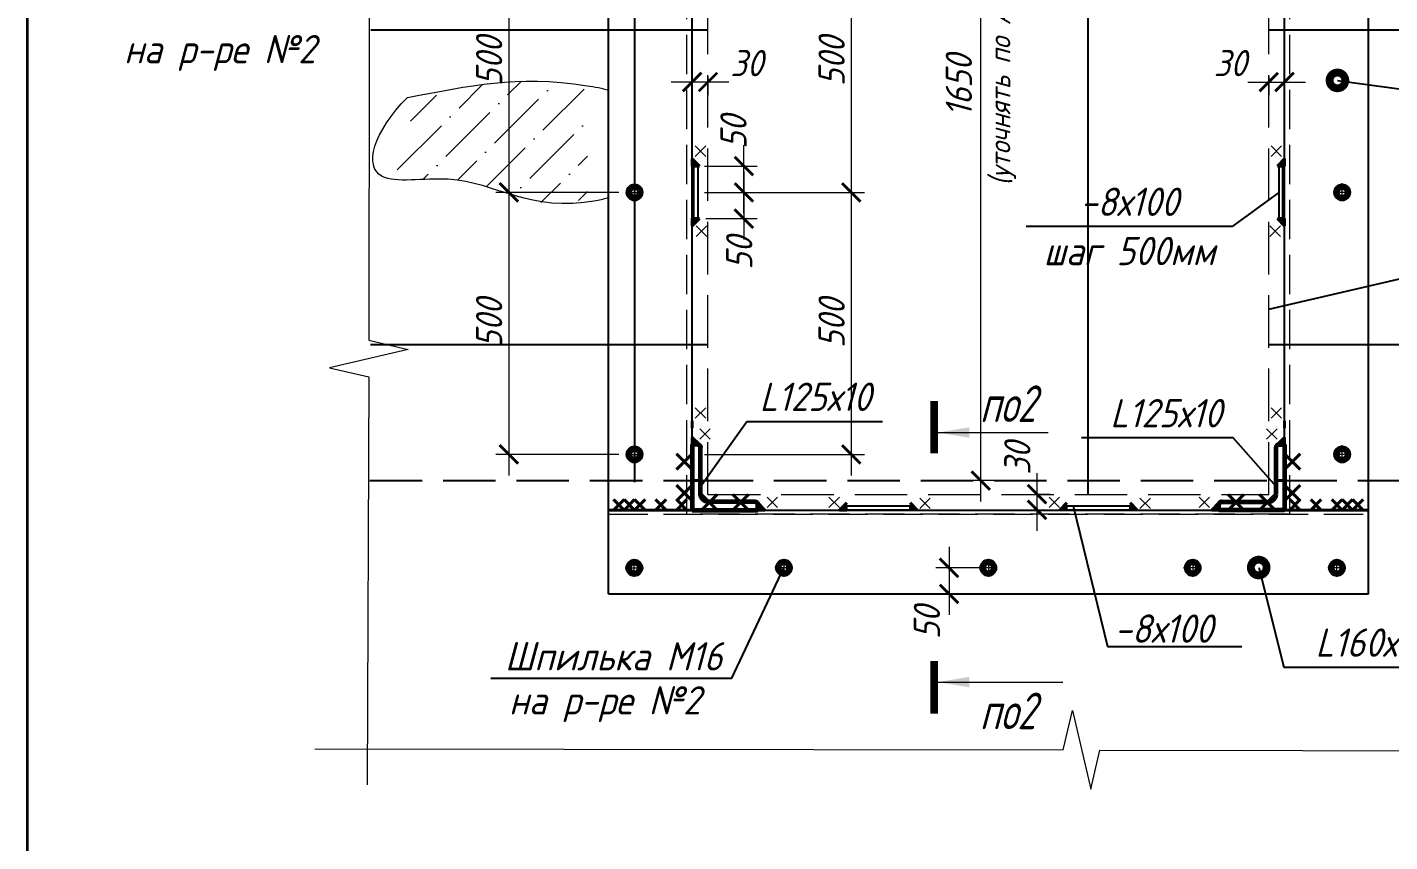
# Model space of a CAD drawing. Header units: millimetres. Extents: x 2058191 to 2089933, y 116142 to 208453.
# Drawn here: x 2070344 to 2072944, y 178487 to 180041 of the extents above; entities that cross this region are included whole.
import ezdxf
from ezdxf.enums import TextEntityAlignment as Align

# ---------------------------------------------------------------- set-up
doc = ezdxf.new("R2010")
doc.units = ezdxf.units.MM
doc.linetypes.add('ГОСТ 2.303 4', pattern=[7, 5, -2, 0])
doc.linetypes.add('осеваяX2', pattern=[4, 2.5, -0.5, 0.5, -0.5])
doc.layers.get('Defpoints').update_dxf_attribs({"color": 255})
for name, color, linetype, lineweight in [('1Стены', 252, 'Continuous', 25), ('Оси', 165, 'осеваяX2', 13), ('Размер', 7, 'Continuous', 13), ('размеры', 7, 'Continuous', 9), ('сварка', 156, 'Continuous', 9), ('Стены', 184, 'Continuous', 40), ('штриховка кирпич', 42, 'Continuous', 5)]:
    doc.layers.add(name, color=color, linetype=linetype, lineweight=lineweight)
doc.layers.add('CS_UNPLOTTED', color=254, linetype='Continuous', plot=False)
doc.layers.add('металл', color=124, linetype='Continuous')
doc.layers.add('Текст', color=7, linetype='Continuous')
doc.styles.add('GOST', font='', dxfattribs={"width": 0.8, "oblique": 10})
doc.styles.add('GOST 2.304', font='CS_Gost2304.shx', dxfattribs={"width": 0.6, "oblique": 15})
doc.styles.add('GOST 2.304_new', font='isocpeur.ttf', dxfattribs={"width": 0.9, "oblique": 15})
doc.styles.get('GOST').set_extended_font_data('GOST type A')
doc.dimstyles.new('SPDS', dxfattribs={"dimscale": 25, "dimtxt": 2.5, "dimasz": 1.77, "dimexe": 1.25, "dimexo": 0.625, "dimtad": 1, "dimdec": 0, "dimrnd": 0.001, "dimtxsty": 'GOST 2.304_new', "dimblk": 'ARCHTICK', "dimcen": 2.5, "dimdle": 2, "dimclrt": 256, "dimazin": 2, "dimtfac": 0.75, "dimtdec": 0, "dimtmove": 1, "dimatfit": 3, "dimfxl": 0, "dimtolj": 1, "dimlwd": 9, "dimlwe": 9, "dimarcsym": 0})
doc.dimstyles.new('SPDS 1_20', dxfattribs={"dimscale": 20, "dimtxt": 2.5, "dimasz": 1.77, "dimexe": 1.25, "dimexo": 0.625, "dimtad": 1, "dimdec": 0, "dimrnd": 0.001, "dimtxsty": 'GOST 2.304_new', "dimblk": 'ARCHTICK', "dimcen": 2.5, "dimdle": 2, "dimclrt": 256, "dimadec": 0, "dimazin": 2, "dimtfac": 0.75, "dimtdec": 0, "dimtmove": 1, "dimatfit": 3, "dimfxl": 0, "dimtolj": 1, "dimlwd": 9, "dimlwe": 9, "dimarcsym": 0})

# ---------------------------------------------------------------- blocks, each defined once
blk = doc.blocks.new('м16')
at = {"layer": 'металл', "lineweight": 30, "ltscale": 20}
for p, q in [((-11, 6.4), (0, 12.7)), ((-11, -6.4), (-11, 6.4)), ((0, 12.7), (11, 6.4)), ((11, 6.4), (11, -6.4)), ((0, -12.7), (-11, -6.4)), ((11, -6.4), (0, -12.7))]:
    blk.add_line(p, q, dxfattribs=at)
blk.add_circle((0, 0), 15, dxfattribs=at)
for radius, start, end in [(10.4, 0, 180), (10.4, 180, 0), (6.92, 0, 180), (6.92, 180, 0)]:
    blk.add_arc((0, 0), radius, start, end, dxfattribs=at)
at = {"layer": 'металл', "linetype": 'Continuous', "lineweight": 25, "ltscale": 20}
blk.add_arc((0, 0), 8, 255, 165, dxfattribs=at)
at = {"layer": 'Оси', "ltscale": 20}
for p, q in [((17, 0), (-17.3, 0)), ((0, 17.3), (0, -17.3))]:
    blk.add_line(p, q, dxfattribs=at)
blk = doc.blocks.new('_ArchTick')
at = {"color": 0, "linetype": 'ByBlock', "const_width": 0.15}
blk.add_lwpolyline([(-0.5, -0.5), (0.5, 0.5)], dxfattribs=at)
blk = doc.blocks.new('*D64')
at = {"layer": 'Defpoints', "color": 0, "lineweight": 20, "ltscale": 20, "transparency": 16777216}
for p in [(2071613, 179960.4), (2071613, 179936.8), (2071643, 179960.4)]:
    blk.add_point(p, dxfattribs=at)
at = {"layer": 'Размер', "color": 0, "lineweight": 9, "ltscale": 20, "transparency": 16777216}
for p, q in [((2071683, 179936.8), (2071573, 179936.8)), ((2071613, 179947.9), (2071613, 179911.8)), ((2071643, 179947.9), (2071643, 179911.8))]:
    blk.add_line(p, q, dxfattribs=at)
at = {"layer": 'Размер', "color": 0, "lineweight": 9, "ltscale": 20, "transparency": 16777216, "xscale": 35.4, "yscale": 35.4, "zscale": 35.4}
for p, rotation in [((2071613, 179936.8), 179.9999999995553), ((2071643, 179936.8), 359.9999999995553)]:
    blk.add_blockref('_ArchTick', p, dxfattribs=dict(at, rotation=rotation))
at = {"layer": 'Размер', "ltscale": 20, "transparency": 16777216, "insert": (2071716.8, 179972.9), "char_height": 50, "attachment_point": 5, "style": 'GOST 2.304_new'}
blk.add_mtext('\\A1;30', dxfattribs=at)
blk = doc.blocks.new('свар')
at = {"layer": 'сварка', "color": 0, "linetype": 'Continuous', "ltscale": 10}
for p, q in [((10, 10), (-10, -10)), ((-10, 10), (10, -10))]:
    blk.add_line(p, q, dxfattribs=at)
blk = doc.blocks.new('*D65')
at = {"layer": 'Defpoints', "color": 0, "lineweight": 20, "ltscale": 20, "transparency": 16777216}
for p in [(2072713, 179960.4), (2072743, 179960.4), (2072743, 179936.8)]:
    blk.add_point(p, dxfattribs=at)
at = {"layer": 'Размер', "color": 0, "lineweight": 9, "ltscale": 20, "transparency": 16777216}
for p, q in [((2072673, 179936.8), (2072783, 179936.8)), ((2072713, 179947.9), (2072713, 179911.8)), ((2072743, 179947.9), (2072743, 179911.8))]:
    blk.add_line(p, q, dxfattribs=at)
at = {"layer": 'Размер', "color": 0, "lineweight": 9, "ltscale": 20, "transparency": 16777216, "xscale": 35.4, "yscale": 35.4, "zscale": 35.4, "rotation": 180}
blk.add_blockref('_ArchTick', (2072713, 179936.8), dxfattribs=at)
at = {"layer": 'Размер', "color": 0, "lineweight": 9, "ltscale": 20, "transparency": 16777216, "xscale": 35.4, "yscale": 35.4, "zscale": 35.4}
blk.add_blockref('_ArchTick', (2072743, 179936.8), dxfattribs=at)
at = {"layer": 'Размер', "ltscale": 20, "transparency": 16777216, "insert": (2072639.2, 179972.9), "char_height": 50, "attachment_point": 5, "style": 'GOST 2.304_new'}
blk.add_mtext('\\A1;30', dxfattribs=at)
blk = doc.blocks.new('*D67')
at = {"layer": 'Defpoints', "color": 0, "lineweight": 20, "ltscale": 20, "transparency": 16777216}
for p in [(2071624, 180226.2), (2071624, 179726.2), (2071916.4, 179726.2)]:
    blk.add_point(p, dxfattribs=at)
at = {"layer": 'Размер', "color": 0, "lineweight": 9, "ltscale": 20, "transparency": 16777216}
for p, q in [((2071916.4, 180266.2), (2071916.4, 179686.2)), ((2071636.5, 180226.2), (2071941.4, 180226.2)), ((2071636.5, 179726.2), (2071941.4, 179726.2))]:
    blk.add_line(p, q, dxfattribs=at)
at = {"layer": 'Размер', "color": 0, "lineweight": 9, "ltscale": 20, "transparency": 16777216, "xscale": 35.4, "yscale": 35.4, "zscale": 35.4}
for p, rotation in [((2071916.4, 180226.2), 90), ((2071916.4, 179726.2), 270)]:
    blk.add_blockref('_ArchTick', p, dxfattribs=dict(at, rotation=rotation))
at = {"layer": 'Размер', "ltscale": 20, "transparency": 16777216, "insert": (2071878.9, 179976.2), "char_height": 50, "attachment_point": 5, "rotation": 90, "style": 'GOST 2.304_new'}
blk.add_mtext('\\A1;500', dxfattribs=at)
blk = doc.blocks.new('*D68')
at = {"layer": 'Defpoints', "color": 0, "lineweight": 20, "ltscale": 20, "transparency": 16777216}
for p in [(2071624, 179776.2), (2071711.6, 179776.2), (2071636.5, 179726.2)]:
    blk.add_point(p, dxfattribs=at)
at = {"layer": 'Размер', "color": 0, "lineweight": 9, "ltscale": 20, "transparency": 16777216}
for p, q in [((2071711.6, 179686.2), (2071711.6, 179816.2)), ((2071636.5, 179776.2), (2071736.6, 179776.2)), ((2071649, 179726.2), (2071736.6, 179726.2))]:
    blk.add_line(p, q, dxfattribs=at)
at = {"layer": 'Размер', "color": 0, "lineweight": 9, "ltscale": 20, "transparency": 16777216, "xscale": 35.4, "yscale": 35.4, "zscale": 35.4}
for p, rotation in [((2071711.6, 179776.2), 90), ((2071711.6, 179726.2), 270)]:
    blk.add_blockref('_ArchTick', p, dxfattribs=dict(at, rotation=rotation))
at = {"layer": 'Размер', "ltscale": 20, "transparency": 16777216, "insert": (2071691.7, 179841.1), "char_height": 50, "attachment_point": 5, "rotation": 90, "style": 'GOST 2.304_new'}
blk.add_mtext('\\A1;50', dxfattribs=at)
blk = doc.blocks.new('*D69')
at = {"layer": 'Defpoints', "color": 0, "lineweight": 20, "ltscale": 20, "transparency": 16777216}
for p in [(2071636.5, 179726.2), (2071626.6, 179676.1), (2071711.6, 179676.1)]:
    blk.add_point(p, dxfattribs=at)
at = {"layer": 'Размер', "color": 0, "lineweight": 9, "ltscale": 20, "transparency": 16777216}
for p, q in [((2071711.6, 179766.2), (2071711.6, 179636.1)), ((2071649, 179726.2), (2071736.6, 179726.2)), ((2071639.1, 179676.1), (2071736.6, 179676.1))]:
    blk.add_line(p, q, dxfattribs=at)
at = {"layer": 'Размер', "color": 0, "lineweight": 9, "ltscale": 20, "transparency": 16777216, "xscale": 35.4, "yscale": 35.4, "zscale": 35.4}
for p, rotation in [((2071711.6, 179726.2), 90), ((2071711.6, 179676.1), 270)]:
    blk.add_blockref('_ArchTick', p, dxfattribs=dict(at, rotation=rotation))
at = {"layer": 'Размер', "ltscale": 20, "transparency": 16777216, "insert": (2071702.7, 179610.3), "char_height": 50, "attachment_point": 5, "rotation": 90, "style": 'GOST 2.304_new'}
blk.add_mtext('\\A1;50', dxfattribs=at)
blk = doc.blocks.new('*D71')
at = {"layer": 'Defpoints', "color": 0, "lineweight": 20, "ltscale": 20, "transparency": 16777216}
for p in [(2071624, 179726.2), (2071624, 179226.2), (2071916.4, 179226.2)]:
    blk.add_point(p, dxfattribs=at)
at = {"layer": 'Размер', "color": 0, "lineweight": 9, "ltscale": 20, "transparency": 16777216}
for p, q in [((2071916.4, 179766.2), (2071916.4, 179186.2)), ((2071636.5, 179726.2), (2071941.4, 179726.2)), ((2071636.5, 179226.2), (2071941.4, 179226.2))]:
    blk.add_line(p, q, dxfattribs=at)
at = {"layer": 'Размер', "color": 0, "lineweight": 9, "ltscale": 20, "transparency": 16777216, "xscale": 35.4, "yscale": 35.4, "zscale": 35.4}
for p, rotation in [((2071916.4, 179726.2), 90), ((2071916.4, 179226.2), 270)]:
    blk.add_blockref('_ArchTick', p, dxfattribs=dict(at, rotation=rotation))
at = {"layer": 'Размер', "ltscale": 20, "transparency": 16777216, "insert": (2071878.9, 179476.2), "char_height": 50, "attachment_point": 5, "rotation": 90, "style": 'GOST 2.304_new'}
blk.add_mtext('\\A1;500', dxfattribs=at)
blk = doc.blocks.new('*D72')
at = {"layer": 'Defpoints', "color": 0, "lineweight": 20, "ltscale": 20, "transparency": 16777216}
for p in [(2072260.6, 179150.3), (2072270.8, 179150.3), (2072260.6, 179120.3)]:
    blk.add_point(p, dxfattribs=at)
at = {"layer": 'Размер', "color": 0, "lineweight": 9, "ltscale": 20, "transparency": 16777216}
for p, q in [((2072270.8, 179080.3), (2072270.8, 179190.3)), ((2072273.1, 179150.3), (2072295.8, 179150.3)), ((2072273.1, 179120.3), (2072295.8, 179120.3))]:
    blk.add_line(p, q, dxfattribs=at)
at = {"layer": 'Размер', "color": 0, "lineweight": 9, "ltscale": 20, "transparency": 16777216, "xscale": 35.4, "yscale": 35.4, "zscale": 35.4}
for p, rotation in [((2072270.8, 179150.3), 90), ((2072270.8, 179120.3), 270)]:
    blk.add_blockref('_ArchTick', p, dxfattribs=dict(at, rotation=rotation))
at = {"layer": 'Размер', "ltscale": 20, "transparency": 16777216, "insert": (2072233.3, 179218.6), "char_height": 50, "attachment_point": 5, "rotation": 90, "style": 'GOST 2.304_new'}
blk.add_mtext('\\A1;30', dxfattribs=at)
blk = doc.blocks.new('*D79')
at = {"layer": 'Defpoints', "color": 0, "lineweight": 20, "ltscale": 20, "transparency": 16777216}
for p in [(2072163.5, 180826.2), (2072217.4, 180826.2), (2072217.4, 179176.2)]:
    blk.add_point(p, dxfattribs=at)
at = {"layer": 'Размер', "color": 0, "lineweight": 9, "ltscale": 20, "transparency": 16777216}
for p, q in [((2072163.5, 179136.2), (2072163.5, 180866.2)), ((2072204.9, 180826.2), (2072138.5, 180826.2)), ((2072204.9, 179176.2), (2072138.5, 179176.2))]:
    blk.add_line(p, q, dxfattribs=at)
at = {"layer": 'Размер', "color": 0, "lineweight": 9, "ltscale": 20, "transparency": 16777216, "xscale": 35.4, "yscale": 35.4, "zscale": 35.4}
for p, rotation in [((2072163.5, 180826.2), 90), ((2072163.5, 179176.2), 270)]:
    blk.add_blockref('_ArchTick', p, dxfattribs=dict(at, rotation=rotation))
at = {"layer": 'Размер', "ltscale": 20, "transparency": 16777216, "insert": (2072163.8, 179929.9), "char_height": 50, "width": 670.583, "attachment_point": 5, "rotation": 90, "style": 'GOST 2.304_new'}
blk.add_mtext('\\A1;1650 \\P{\\H0.8x;(уточнять по АР)}', dxfattribs=at)
blk = doc.blocks.new('*D84')
at = {"layer": 'Defpoints', "color": 0, "lineweight": 20, "ltscale": 20, "transparency": 16777216}
for p in [(2071485.7, 180226.2), (2071263, 179726.2), (2071485.7, 179726.2)]:
    blk.add_point(p, dxfattribs=at)
at = {"layer": 'размеры', "color": 0, "lineweight": 9, "ltscale": 20, "transparency": 16777216}
for p, q in [((2071263, 180266.2), (2071263, 179686.2)), ((2071473.2, 180226.2), (2071238, 180226.2)), ((2071473.2, 179726.2), (2071238, 179726.2))]:
    blk.add_line(p, q, dxfattribs=at)
at = {"layer": 'размеры', "color": 0, "lineweight": 9, "ltscale": 20, "transparency": 16777216, "xscale": 35.4, "yscale": 35.4, "zscale": 35.4}
for p, rotation in [((2071263, 180226.2), 90), ((2071263, 179726.2), 270)]:
    blk.add_blockref('_ArchTick', p, dxfattribs=dict(at, rotation=rotation))
at = {"layer": 'размеры', "ltscale": 20, "transparency": 16777216, "insert": (2071225.5, 179976.2), "char_height": 50, "attachment_point": 5, "rotation": 90, "style": 'GOST 2.304_new'}
blk.add_mtext('\\A1;500', dxfattribs=at)
blk = doc.blocks.new('*D85')
at = {"layer": 'Defpoints', "color": 0, "lineweight": 20, "ltscale": 20, "transparency": 16777216}
for p in [(2071485.7, 179726.2), (2071263, 179226.2), (2071485.7, 179226.2)]:
    blk.add_point(p, dxfattribs=at)
at = {"layer": 'размеры', "color": 0, "lineweight": 9, "ltscale": 20, "transparency": 16777216}
for p, q in [((2071263, 179766.2), (2071263, 179186.2)), ((2071473.2, 179726.2), (2071238, 179726.2)), ((2071473.2, 179226.2), (2071238, 179226.2))]:
    blk.add_line(p, q, dxfattribs=at)
at = {"layer": 'размеры', "color": 0, "lineweight": 9, "ltscale": 20, "transparency": 16777216, "xscale": 35.4, "yscale": 35.4, "zscale": 35.4}
for p, rotation in [((2071263, 179726.2), 90), ((2071263, 179226.2), 270)]:
    blk.add_blockref('_ArchTick', p, dxfattribs=dict(at, rotation=rotation))
at = {"layer": 'размеры', "ltscale": 20, "transparency": 16777216, "insert": (2071225.5, 179476.2), "char_height": 50, "attachment_point": 5, "rotation": 90, "style": 'GOST 2.304_new'}
blk.add_mtext('\\A1;500', dxfattribs=at)
blk = doc.blocks.new('*U8')
at = {"color": 137, "lineweight": 35, "ltscale": 10}
blk.add_line((20, 415), (20, 5), dxfattribs=at)
at = {"color": 44, "lineweight": 13, "style": 'GOST', "oblique": 10, "width": 0.8}
for tag in ['ФОРМАТВЕРТ', 'ФОРМАТГОРИЗ']:
    blk.add_attdef(tag, (542.98, 1.6), '', height=2, dxfattribs=at)
blk = doc.blocks.new('*D92')
at = {"layer": 'Defpoints', "color": 0, "lineweight": 20, "ltscale": 20, "transparency": 16777216}
for p in [(2072187.9, 179009.8), (2072103, 178959.8), (2072187.9, 178959.8)]:
    blk.add_point(p, dxfattribs=at)
at = {"layer": 'Размер', "color": 0, "lineweight": 9, "ltscale": 20, "transparency": 16777216}
for p, q in [((2072103, 179049.8), (2072103, 178919.8)), ((2072175.4, 179009.8), (2072078, 179009.8)), ((2072175.4, 178959.8), (2072078, 178959.8))]:
    blk.add_line(p, q, dxfattribs=at)
at = {"layer": 'Размер', "color": 0, "lineweight": 9, "ltscale": 20, "transparency": 16777216, "xscale": 35.4, "yscale": 35.4, "zscale": 35.4}
for p, rotation in [((2072103, 179009.8), 90), ((2072103, 178959.8), 270)]:
    blk.add_blockref('_ArchTick', p, dxfattribs=dict(at, rotation=rotation))
at = {"layer": 'Размер', "ltscale": 20, "transparency": 16777216, "insert": (2072060.7, 178905.2), "char_height": 50, "attachment_point": 5, "rotation": 90, "style": 'GOST 2.304_new'}
blk.add_mtext('\\A1;50', dxfattribs=at)

msp = doc.modelspace()

# ---------------------------------------------------------------- hatches: boundary and pattern name
at = {"layer": 'Стены', "linetype": 'Continuous', "ltscale": 5}
for points in [[(2071613, 179776.3), (2071613, 179790), (2071626.6, 179776.3)], [(2072743, 179776.3), (2072743, 179790), (2072729.4, 179776.3)], [(2071613, 179676.1), (2071613, 179662.5), (2071626.6, 179676.1)], [(2072743, 179676.1), (2072743, 179662.5), (2072729.4, 179676.1)], [(2071613, 179244.8), (2071613, 179258.5), (2071626.6, 179244.8)], [(2072743, 179244.8), (2072743, 179258.5), (2072729.4, 179244.8)], [(2071738, 179119.8), (2071738, 179133.5), (2071751.6, 179119.8)], [(2071907.9, 179119.8), (2071894.3, 179119.8), (2071907.9, 179133.5)], [(2072028.6, 179119.8), (2072042.2, 179119.8), (2072028.6, 179133.5)], [(2072327.9, 179119.8), (2072314.3, 179119.8), (2072327.9, 179133.5)], [(2072448.6, 179119.8), (2072462.2, 179119.8), (2072448.6, 179133.5)], [(2072618, 179119.8), (2072618, 179133.5), (2072604.4, 179119.8)]]:
    msp.add_hatch(color=256, dxfattribs=at).paths.add_polyline_path(points, flags=0)
at = {"layer": 'штриховка кирпич', "ltscale": 20}
h = msp.add_hatch(dxfattribs=at)
h.set_pattern_fill('ANSI36', color=256, scale=15)
h.set_pattern_definition([(45, (-39861497.944, -1257840.65), (25.25697034, 92.60889125), [119.0625, -23.8125, 0, -23.8125])])
edge = h.paths.add_edge_path()
edge.add_spline(control_points=[(2071413, 179921.7), (2071401.8, 179924.9), (2071282.7, 179953.6), (2071191.9, 179929.4), (2071109.6, 179907.5)], knot_values=[0, 0, 0, 0, 28.268924, 299.190779, 299.190779, 299.190779, 299.190779], degree=3, periodic=0)
edge.add_spline(control_points=[(2071109.6, 179907.5), (2071044.6, 179841.5), (2071012, 179728.2), (2071207.3, 179775.4), (2071307.7, 179682.5), (2071406.7, 179713.8), (2071413, 179716.1)], knot_values=[624.985402, 624.985402, 624.985402, 624.985402, 809.346712, 941.672142, 1203.718551, 1221.227202, 1221.227202, 1221.227202, 1221.227202], degree=3, periodic=0)
edge.add_line((2071413, 179716.1), (2071413, 179921.7))

# ---------------------------------------------------------------- linework, layer by layer
at = {"layer": '1Стены', "linetype": 'ГОСТ 2.303 4', "lineweight": 13, "ltscale": 15}
for p, q in [((2071603, 179111.8), (2071603, 180891.8)), ((2072753, 179111.8), (2072753, 180891.8)), ((2071453, 179111.8), (2072903, 179111.8)), ((2072753, 179111.8), (2071603, 179111.8))]:
    msp.add_line(p, q, dxfattribs=at)
at = {"layer": '1Стены', "linetype": 'ГОСТ 2.303 4', "lineweight": 13, "ltscale": 20}
for p, q in [((2071643, 179149.8), (2071643, 180826.2)), ((2072713, 179149.8), (2072713, 180826.2)), ((2071643, 179149.8), (2072713, 179149.8))]:
    msp.add_line(p, q, dxfattribs=at)
at = {"layer": '1Стены', "color": 6, "linetype": 'ГОСТ 2.303 4', "ltscale": 20}
for p, q in [((2070997.9, 179176.2), (2071613, 179176.2)), ((2071629, 179176.2), (2072727, 179176.2)), ((2072743, 179176.2), (2073886.9, 179176.2))]:
    msp.add_line(p, q, dxfattribs=at)
at = {"layer": 'CS_UNPLOTTED', "ltscale": 20}
msp.add_line((2071503, 181538.1), (2071503, 179173.1), dxfattribs=at)
at = {"layer": 'CS_UNPLOTTED', "ltscale": 100}
for p, q in [((2072368, 180826.2), (2072368, 179149.8)), ((2070999.9, 180036.2), (2071643, 180036.2)), ((2072713, 180036.2), (2073884.9, 180036.2)), ((2070999.1, 179436.2), (2071643, 179436.2)), ((2072713, 179436.2), (2073885.8, 179436.2))]:
    msp.add_line(p, q, dxfattribs=at)
at = {"layer": 'металл', "color": 0, "ltscale": 20}
for p, q in [((2071453, 178959.8), (2071453, 181096.2)), ((2072903, 178959.8), (2072903, 181096.2)), ((2071613, 179244.8), (2071613, 180841.8)), ((2072743, 179121.8), (2072743, 180841.8)), ((2071613, 179119.8), (2071453, 179119.8)), ((2071613, 179119.8), (2071453, 179119.8)), ((2071453, 179119.8), (2072903, 179119.8)), ((2072743, 179119.8), (2072903, 179119.8)), ((2072743, 179119.8), (2072903, 179119.8)), ((2071453, 178959.8), (2072903, 178959.8))]:
    msp.add_line(p, q, dxfattribs=at)
at = {"layer": 'металл', "color": 0, "linetype": 'Continuous', "lineweight": 60, "ltscale": 20, "extrusion": (0, 0, -1)}
for p, q in [((2071613, 179244.8), (2071613, 179119.8)), ((2071624.4, 179244.8), (2071613, 179244.8)), ((2071629, 179149.8), (2071629, 179240.2)), ((2071733.4, 179135.8), (2071643, 179135.8)), ((2071738, 179119.8), (2071738, 179131.2)), ((2071613, 179119.8), (2071738, 179119.8))]:
    msp.add_line(p, q, dxfattribs=at)
at = {"layer": 'металл', "color": 0, "linetype": 'Continuous', "lineweight": 60, "ltscale": 20}
for p, q in [((2072727, 179149.8), (2072727, 179240.2)), ((2072731.6, 179244.8), (2072743, 179244.8)), ((2072743, 179244.8), (2072743, 179119.8)), ((2072618, 179119.8), (2072618, 179131.2)), ((2072622.6, 179135.8), (2072713, 179135.8)), ((2072743, 179119.8), (2072618, 179119.8))]:
    msp.add_line(p, q, dxfattribs=at)
at = {"layer": 'металл', "ltscale": 20}
for points in [[(2071616, 179776.2), (2071624, 179776.2), (2071624, 179676.2), (2071616, 179676.2)], [(2072740, 179776.2), (2072732, 179776.2), (2072732, 179676.2), (2072740, 179676.2)], [(2071908, 179119.8), (2071908, 179127.8), (2072028, 179127.8), (2072028, 179119.8)], [(2072328, 179119.8), (2072328, 179127.8), (2072448, 179127.8), (2072448, 179119.8)]]:
    msp.add_lwpolyline(points, close=True, dxfattribs=at)
at = {"layer": 'металл', "linetype": 'Continuous', "lineweight": 60, "ltscale": 20, "extrusion": (0, 0, -1)}
for centre, radius, start, end in [((-2071624.4, 179240.2), 4.6, 90, 180), ((-2071643, 179149.8), 14, 270, 0), ((-2071733.4, 179131.2), 4.6, 90, 180)]:
    msp.add_arc(centre, radius, start, end, dxfattribs=at)
at = {"layer": 'металл', "linetype": 'Continuous', "lineweight": 60, "ltscale": 20}
for centre, radius, start, end in [((2072731.6, 179240.2), 4.6, 90, 180), ((2072622.6, 179131.2), 4.6, 90, 180), ((2072713, 179149.8), 14, 270, 0)]:
    msp.add_arc(centre, radius, start, end, dxfattribs=at)
at = {"layer": 'Размер', "linetype": 'Continuous', "ltscale": 20}
for p, q in [((2072081.6, 179267.9), (2072291.8, 179267.9)), ((2072081.6, 178791.6), (2072320, 178791.6))]:
    msp.add_line(p, q, dxfattribs=at)
at = {"layer": 'Размер', "linetype": 'Continuous', "ltscale": 20, "const_width": 14}
for points in [[(2072074.6, 179327.9), (2072074.6, 179227.9)], [(2072074.6, 178731.6), (2072074.6, 178831.6)]]:
    msp.add_lwpolyline(points, dxfattribs=at)
at = {"layer": 'Размер', "linetype": 'Continuous', "ltscale": 20}
for points in [[(2072081.6, 179267.9), (2072141.7, 179277.9), (2072141.7, 179257.8)], [(2072081.6, 178791.6), (2072141.7, 178801.7), (2072141.7, 178781.6)]]:
    msp.add_solid(points, dxfattribs=at)
at = {"layer": 'Стены', "color": 0, "linetype": 'Continuous', "ltscale": 5}
for p, q in [((2071613, 179776.3), (2071613, 179790)), ((2071613, 179790), (2071626.6, 179776.3)), ((2072743, 179790), (2072729.4, 179776.3)), ((2072743, 179776.3), (2072743, 179790)), ((2071626.6, 179776.3), (2071613, 179776.3)), ((2072729.4, 179776.3), (2072743, 179776.3)), ((2071613, 179676.1), (2071613, 179662.5)), ((2071613, 179662.5), (2071626.6, 179676.1)), ((2071626.6, 179676.1), (2071613, 179676.1)), ((2072743, 179662.5), (2072729.4, 179676.1)), ((2072729.4, 179676.1), (2072743, 179676.1)), ((2072743, 179676.1), (2072743, 179662.5)), ((2071613, 179276.3), (2071613, 179290)), ((2072743, 179276.3), (2072743, 179290)), ((2071613, 179244.8), (2071613, 179258.5)), ((2071613, 179258.5), (2071626.6, 179244.8)), ((2071626.6, 179244.8), (2071613, 179244.8)), ((2072743, 179258.5), (2072729.4, 179244.8)), ((2072729.4, 179244.8), (2072743, 179244.8)), ((2072743, 179244.8), (2072743, 179258.5)), ((2071613, 179176.1), (2071613, 179162.5)), ((2071626.6, 179176.1), (2071613, 179176.1)), ((2072729.4, 179176.1), (2072743, 179176.1)), ((2072743, 179176.1), (2072743, 179162.5)), ((2071738, 179119.8), (2071738, 179133.5)), ((2071738, 179133.5), (2071751.6, 179119.8)), ((2071894.3, 179119.8), (2071907.9, 179133.5)), ((2072042.2, 179119.8), (2072028.6, 179133.5)), ((2072314.3, 179119.8), (2072327.9, 179133.5)), ((2072462.2, 179119.8), (2072448.6, 179133.5)), ((2072618, 179133.5), (2072604.4, 179119.8)), ((2072618, 179119.8), (2072618, 179133.5)), ((2071751.6, 179119.8), (2071738, 179119.8)), ((2071907.9, 179119.8), (2071894.3, 179119.8)), ((2072604.4, 179119.8), (2072618, 179119.8))]:
    msp.add_line(p, q, dxfattribs=at)
at = {"layer": 'Стены', "color": 0, "linetype": 'Continuous', "ltscale": 15}
for p, q in [((2071613, 179244.8), (2071613, 179119.8)), ((2072743, 179244.8), (2072743, 179119.8)), ((2071613, 179227.3), (2071583, 179197.3)), ((2071613, 179197.3), (2071583, 179227.3)), ((2072743, 179227.3), (2072773, 179197.3)), ((2072743, 179197.3), (2072773, 179227.3)), ((2071613, 179167.3), (2071583, 179137.3)), ((2071613, 179137.3), (2071583, 179167.3)), ((2072743, 179167.3), (2072773, 179137.3)), ((2072743, 179137.3), (2072773, 179167.3)), ((2071660.5, 179119.8), (2071630.5, 179149.8)), ((2071630.5, 179119.8), (2071660.5, 179149.8)), ((2071720.5, 179119.8), (2071690.5, 179149.8)), ((2071690.5, 179119.8), (2071720.5, 179149.8)), ((2072665.5, 179119.8), (2072635.5, 179149.8)), ((2072635.5, 179119.8), (2072665.5, 179149.8)), ((2072725.5, 179119.8), (2072695.5, 179149.8)), ((2072695.5, 179119.8), (2072725.5, 179149.8)), ((2071738, 179119.8), (2071613, 179119.8)), ((2072743, 179119.8), (2072618, 179119.8))]:
    msp.add_line(p, q, dxfattribs=at)
at = {"layer": 'Стены', "color": 0, "linetype": 'Continuous', "ltscale": 10}
for p, q in [((2071463, 179119.8), (2071483, 179139.8)), ((2071483, 179119.8), (2071463, 179139.8)), ((2071503, 179119.8), (2071483, 179139.8)), ((2071483, 179119.8), (2071503, 179139.8)), ((2071503, 179119.8), (2071523, 179139.8)), ((2071523, 179119.8), (2071503, 179139.8)), ((2071543, 179119.8), (2071563, 179139.8)), ((2071563, 179119.8), (2071543, 179139.8)), ((2071583, 179119.8), (2071603, 179139.8)), ((2071603, 179119.8), (2071583, 179139.8)), ((2072753, 179119.8), (2072773, 179139.8)), ((2072773, 179119.8), (2072753, 179139.8)), ((2072773, 179119.8), (2072753, 179139.8)), ((2072753, 179119.8), (2072773, 179139.8)), ((2072793, 179119.8), (2072813, 179139.8)), ((2072813, 179119.8), (2072793, 179139.8)), ((2072813, 179119.8), (2072793, 179139.8)), ((2072793, 179119.8), (2072813, 179139.8)), ((2072833, 179119.8), (2072853, 179139.8)), ((2072853, 179119.8), (2072833, 179139.8)), ((2072853, 179119.8), (2072833, 179139.8)), ((2072833, 179119.8), (2072853, 179139.8)), ((2072873, 179119.8), (2072853, 179139.8)), ((2072853, 179119.8), (2072873, 179139.8)), ((2072853, 179119.8), (2072873, 179139.8)), ((2072873, 179119.8), (2072853, 179139.8)), ((2072873, 179119.8), (2072893, 179139.8)), ((2072893, 179119.8), (2072873, 179139.8)), ((2072893, 179119.8), (2072873, 179139.8)), ((2072873, 179119.8), (2072893, 179139.8)), ((2071453, 179119.8), (2071613, 179119.8)), ((2072743, 179119.8), (2072903, 179119.8)), ((2072903, 179119.8), (2072743, 179119.8))]:
    msp.add_line(p, q, dxfattribs=at)
at = {"layer": 'Текст', "ltscale": 20}
for p, q in [((2072844, 179939.9), (2073404.8, 179864)), ((2072732, 179726.2), (2072643.3, 179661.3)), ((2072643.3, 179661.3), (2072250.4, 179661.3)), ((2072713, 179503.4), (2073435.1, 179671.2)), ((2071629, 179165), (2071717, 179289.1)), ((2071717, 179289.1), (2071976.2, 179289.1)), ((2072645.2, 179257.8), (2072355.5, 179257.8)), ((2072727, 179165), (2072645.2, 179257.8)), ((2072339.9, 179127.8), (2072405.6, 178859.7)), ((2071688.5, 178799), (2071787.8, 179009.8)), ((2072693.8, 179010.2), (2072741.8, 178820)), ((2072405.6, 178859.7), (2072661.4, 178859.7)), ((2072741.8, 178820), (2073082, 178820)), ((2071228.7, 178799), (2071688.5, 178799))]:
    msp.add_line(p, q, dxfattribs=at)
at = {"layer": 'Текст', "ltscale": 20, "const_width": 30}
for points in [[(2072851.5, 179939.9, 1), (2072836.5, 179939.9, 1)], [(2072701.3, 179010.2, 1), (2072686.3, 179010.2, 1)]]:
    msp.add_lwpolyline(points, format="xyb", close=True, dxfattribs=at)
at = {"layer": 'штриховка кирпич', "linetype": 'Continuous', "ltscale": 20}
for points in [[(2070998.6, 181765.8), (2070995.8, 179443.9), (2071070.8, 179426.3), (2070920.7, 179391.5), (2070995.7, 179373.9), (2070992.9, 178595.3)], [(2070892.9, 178664.3), (2072320.8, 178662.1), (2072338.4, 178737.1), (2072373.2, 178587), (2072390.8, 178662), (2073940, 178659.2)]]:
    msp.add_lwpolyline(points, dxfattribs=at)
at = {"layer": 'штриховка кирпич', "ltscale": 20}
for points, knots in [([(2071069.6, 179907.5), (2071191.9, 179929.4), (2071282.7, 179953.6), (2071441.8, 179924.9), (2071453, 179921.7)], [0, 0, 0, 0, 270.921855, 299.190779, 299.190779, 299.190779, 299.190779]), ([(2071453, 179716.1), (2071446.7, 179713.8), (2071307.7, 179682.5), (2071207.3, 179775.4), (2070972, 179728.2), (2071004.6, 179841.5), (2071069.6, 179907.5)], [624.985402, 624.985402, 624.985402, 624.985402, 642.494053, 904.540462, 1036.865892, 1221.227202, 1221.227202, 1221.227202, 1221.227202])]:
    msp.add_open_spline(points, degree=3, knots=knots, dxfattribs=at)

# ---------------------------------------------------------------- block references
at = {"xscale": 20, "yscale": 20, "zscale": 20}
msp.add_blockref('*U8', (2069944.3, 174398.6), dxfattribs=at)
at = {"layer": 'Размер', "color": 0, "xscale": -1}
for p, rotation in [((2071628.8, 179805), 89.99999999762781), ((2071630.8, 179652.1), 89.99999999762781), ((2071628.8, 179305), 89.99999999762781), ((2071637.2, 179265), 89.99999999762781), ((2071766, 179134.5), 180)]:
    msp.add_blockref('свар', p, dxfattribs=dict(at, rotation=rotation))
at = {"layer": 'Размер', "color": 0}
for p, rotation in [((2072727.3, 179805), 270.0000000023722), ((2072725.2, 179652.1), 270.0000000023722), ((2072727.3, 179305), 270.0000000023722), ((2072718.8, 179265), 270.0000000023722), ((2071883.9, 179134.6), 180), ((2072057.2, 179132.6), 180), ((2072303.9, 179134.6), 180), ((2072477.2, 179132.6), 180), ((2072589.9, 179134.5), 180)]:
    msp.add_blockref('свар', p, dxfattribs=dict(at, rotation=rotation))
at = {"layer": 'Размер', "xscale": -1, "rotation": 89.99999999988889}
for p in [(2071503, 179726.2), (2071503, 179226.2), (2071502.5, 179009.6)]:
    msp.add_blockref('м16', p, dxfattribs=at)
at = {"layer": 'Размер', "rotation": 270.0000000001111}
for p in [(2072853, 179726.2), (2072853, 179226.2), (2072843, 179009.6)]:
    msp.add_blockref('м16', p, dxfattribs=at)
at = {"layer": 'Размер'}
for p in [(2071788, 179009.8), (2072178, 179009.8), (2072567.9, 179009.8)]:
    msp.add_blockref('м16', p, dxfattribs=at)

# ---------------------------------------------------------------- texts
at = {"layer": 'Размер', "linetype": 'Continuous', "ltscale": 20, "style": 'GOST 2.304', "oblique": 15, "width": 0.9}
for p in [(2072161.6, 179287.9), (2072161.6, 178701.6)]:
    msp.add_text('по2', height=70, dxfattribs=at).set_placement(p)
at = {"layer": 'Текст', "ltscale": 20, "style": 'GOST 2.304_new', "oblique": 15, "width": 0.9}
for s, p in [('на р-ре №2', (2070711.8, 180026.6)), ('шаг 500мм', (2072446.9, 179641.3)), ('на р-ре №2', (2071446.1, 178783.8))]:
    msp.add_text(s, height=54, dxfattribs=at).set_placement(p, align=Align.TOP_CENTER)
for s, p in [('-8х100', (2072446.9, 179681.3)), ('L125х10', (2071847.8, 179309.1)), ('L125х10', (2072516.8, 179277.8)), ('-8х100', (2072512.4, 178866.7)), ('L160х10', (2072908.4, 178840)), ('Шпилька М16', (2071462.9, 178813.8))]:
    msp.add_text(s, height=54, dxfattribs=at).set_placement(p, align=Align.CENTER)

# ---------------------------------------------------------------- dimensions: what is measured, and where the dimension line sits
at = {"layer": 'Размер', "ltscale": 20}
dim = msp.add_linear_dim(base=(2072163.5, 180826.2), p1=(2072217.4, 179176.2), p2=(2072217.4, 180826.2), angle=90, text='<> \\P{\\H0.8x;(уточнять по АР)}', dimstyle='SPDS 1_20', dxfattribs=at)
dim.commit()
dim.dimension.update_dxf_attribs({"geometry": '*D79', "text_midpoint": (2072245.9, 179929.9), "dimtype": 128})
for base, p1, p2, picture, middle in [((2071916.4, 179726.2), (2071624, 180226.2), (2071624, 179726.2), '*D67', (2071878.9, 179976.2)), ((2071916.4, 179226.2), (2071624, 179726.2), (2071624, 179226.2), '*D71', (2071878.9, 179476.2))]:
    dim = msp.add_linear_dim(base=base, p1=p1, p2=p2, angle=90, dimstyle='SPDS', override={"dimscale": 20, "dimtxsty": 'GOST 2.304_new', "dimfxl": 1.25, "dimtfill": 0, "dimarcsym": 1}, dxfattribs=at)
    dim.commit()
    dim.dimension.update_dxf_attribs({"geometry": picture, "text_midpoint": middle})
for base, p1, p2, angle, override, picture, middle, dimtype in [((2071613, 179936.8), (2071643, 179960.4), (2071613, 179960.4), 180, {"dimscale": 20, "dimfxl": 1.25, "dimtfill": 0, "dimarcsym": 1}, '*D64', (2071716.8, 179935.4), 129), ((2072743, 179936.8), (2072713, 179960.4), (2072743, 179960.4), 0, {"dimscale": 20, "dimfxl": 1.25, "dimtfill": 0, "dimarcsym": 1}, '*D65', (2072639.2, 179935.4), 129), ((2071711.6, 179776.2), (2071636.5, 179726.2), (2071624, 179776.2), 90, {"dimscale": 20, "dimtxsty": 'GOST 2.304_new', "dimfxl": 1.25, "dimtfill": 0, "dimarcsym": 1}, '*D68', (2071729.2, 179841.1), 128), ((2071711.6, 179676.1), (2071636.5, 179726.2), (2071626.6, 179676.1), 90, {"dimscale": 20, "dimtxsty": 'GOST 2.304_new', "dimfxl": 1.25, "dimtfill": 0, "dimarcsym": 1}, '*D69', (2071740.2, 179610.3), 128), ((2072270.8, 179150.3), (2072260.6, 179120.3), (2072260.6, 179150.3), 90, {"dimscale": 20, "dimfxl": 1.25, "dimtfill": 0, "dimarcsym": 1}, '*D72', (2072270.8, 179218.6), 129), ((2072103, 178959.8), (2072187.9, 179009.8), (2072187.9, 178959.8), 90, {"dimscale": 20, "dimfxl": 1.25, "dimtfill": 0, "dimarcsym": 1}, '*D92', (2072098.2, 178905.2), 128)]:
    dim = msp.add_linear_dim(base=base, p1=p1, p2=p2, angle=angle, dimstyle='SPDS', override=override, dxfattribs=at)
    dim.commit()
    dim.dimension.update_dxf_attribs({"geometry": picture, "text_midpoint": middle, "dimtype": dimtype})
at = {"layer": 'размеры', "ltscale": 20}
for base, p1, p2, picture, middle in [((2071263, 179726.2), (2071485.7, 180226.2), (2071485.7, 179726.2), '*D84', (2071225.5, 179976.2)), ((2071263, 179226.2), (2071485.7, 179726.2), (2071485.7, 179226.2), '*D85', (2071225.5, 179476.2))]:
    dim = msp.add_linear_dim(base=base, p1=p1, p2=p2, angle=90, dimstyle='SPDS', override={"dimscale": 20, "dimfxl": 1.25, "dimtfill": 0, "dimarcsym": 1}, dxfattribs=at)
    dim.commit()
    dim.dimension.update_dxf_attribs({"geometry": picture, "text_midpoint": middle})

doc.saveas('drawing.dxf')
